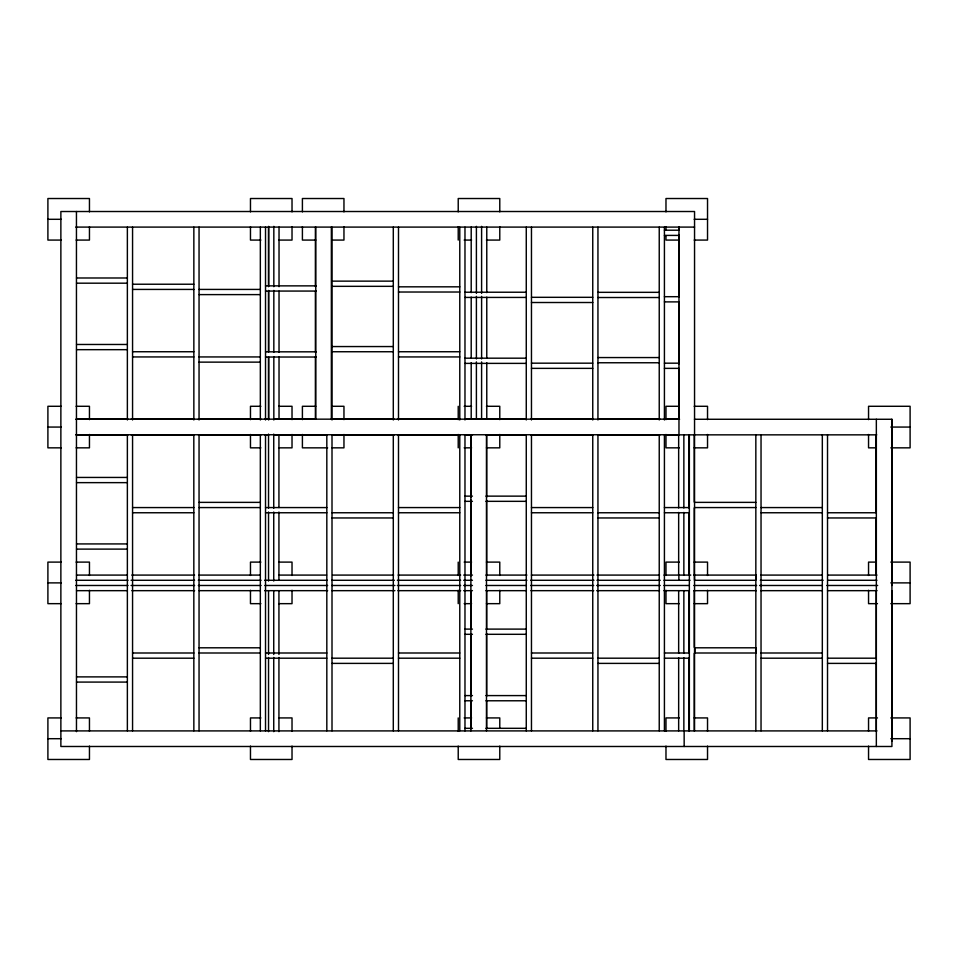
<?xml version="1.0" encoding="UTF-8"?>
<svg xmlns="http://www.w3.org/2000/svg" width="958" height="958" viewBox="0 0 958 958"><rect width="100%" height="100%" fill="white"/><g stroke="black" fill="none" stroke-linecap="round" stroke-linejoin="round"><path stroke-width="1.44" d="M47.9 219.298L61.252 219.298M694.179 219.298L707.531 219.298M75.754 227.094L694.55 227.094M664.421 230.207L679.09 230.207M664.421 235.405L679.09 235.405M61.252 240.075L47.9 240.075L47.9 198.522L89.453 198.522L89.453 211.886M76.101 240.075L89.453 240.075L89.453 226.723M260.851 240.075L250.469 240.075L250.469 226.723M278.658 240.075L292.022 240.075L292.022 226.723M315.757 240.075L302.405 240.075L302.405 226.723M332.079 240.075L343.958 240.075L343.958 226.723M464.163 240.075L471.576 240.075M486.424 240.075L499.777 240.075L499.777 226.723M679.342 240.075L665.978 240.075L665.978 235.62M694.179 240.075L707.531 240.075L707.531 198.522L665.978 198.522L665.978 211.886M76.544 277.988L127.366 277.988M332.007 281.137L393.295 281.137M76.544 283.185L127.366 283.185M132.563 284.227L193.851 284.227M265.522 285.867L316.356 285.867M332.007 286.334L393.295 286.334M398.492 286.825L459.78 286.825M132.563 289.424L193.851 289.424M199.048 289.424L260.337 289.424M265.522 291.064L316.356 291.064M398.492 292.022L459.78 292.022M464.977 292.226L526.265 292.226M597.948 292.334L659.236 292.334M199.048 294.609L260.337 294.609M664.421 296.693L679.09 296.693M464.977 297.423L526.265 297.423M531.462 297.315L592.751 297.315M597.948 297.519L659.236 297.519M664.421 301.89L679.09 301.89M531.462 302.512L592.751 302.512M76.544 344.473L127.366 344.473M332.007 346.556L393.295 346.556M76.544 349.67L127.366 349.67M132.563 351.742L193.851 351.742M265.522 351.826L316.356 351.826M332.007 351.742L393.295 351.742M398.492 351.742L459.78 351.742M132.563 356.939L193.851 356.939M199.048 356.939L260.337 356.939M265.522 357.023L316.356 357.023M398.492 356.939L459.78 356.939M597.948 357.562L659.236 357.562M464.977 358.184L526.265 358.184M199.048 362.136L260.337 362.136M597.948 362.759L659.236 362.759M531.462 363.178L592.751 363.178M664.421 363.178L679.09 363.178M464.977 363.381L526.265 363.381M531.462 368.363L592.751 368.363M664.421 368.363L679.09 368.363M61.252 406.288L47.9 406.288L47.9 447.841L61.252 447.841M76.101 406.288L89.453 406.288L89.453 419.64M260.851 406.288L250.469 406.288L250.469 419.64M278.658 406.288L292.022 406.288L292.022 419.64M315.757 406.288L302.405 406.288L302.405 419.64M332.079 406.288L343.958 406.288L343.958 419.64M464.163 406.288L471.576 406.288M486.424 406.288L499.777 406.288L499.777 419.64M679.342 406.288L665.978 406.288L665.978 419.64M694.179 406.288L707.531 406.288L707.531 419.64M464.977 418.85L526.265 418.85M76.448 419.161L678.959 419.161M75.754 419.269L128.061 419.269M131.054 419.269L193.815 419.269M198.306 419.269L261.067 419.269M264.647 419.269L268.539 419.269L268.539 356.699M273.832 419.269L316.2 419.269M331.743 419.269L394.385 419.269M397.366 419.269L459.996 419.269M530.636 419.269L593.182 419.269M597.648 419.269L660.194 419.269M664.66 419.269L679.557 419.269M694.442 419.269L891.922 419.269L891.922 746.486L60.869 746.486L60.869 211.514L694.55 211.514L694.55 730.834M47.9 427.064L61.252 427.064M890.808 427.064L910.1 427.064M76.448 434.752L678.959 434.752M75.754 434.848L128.061 434.848M131.054 434.848L193.815 434.848L193.851 730.834M198.306 434.848L261.067 434.848M264.647 434.848L268.539 434.848M273.737 434.848L327.349 434.848M331.827 434.848L394.385 434.848M397.354 434.848L459.912 434.848M464.379 434.848L472.45 434.848M485.91 434.848L526.265 434.848L526.265 730.906M530.6 434.848L593.086 434.848M597.553 434.848L660.038 434.848M876.738 434.848L664.421 434.848L664.421 730.834M76.101 447.841L89.453 447.841L89.453 434.477M260.851 447.841L250.469 447.841L250.469 434.477M278.658 447.841L292.022 447.841L292.022 434.477M327.636 447.841L302.405 447.841L302.405 434.477M332.079 447.841L343.958 447.841L343.958 434.477M464.163 447.841L471.576 447.841M486.424 447.841L499.777 447.841L499.777 434.477M679.342 447.841L665.978 447.841L665.978 434.477M694.179 447.841L707.531 447.841L707.531 434.477M875.971 447.841L868.547 447.841L868.547 434.477M890.808 447.841L910.1 447.841L910.1 406.288L868.547 406.288L868.547 419.64M76.544 477.443L127.366 477.443M76.544 482.64L127.366 482.64M464.977 496.136L472.45 496.136M485.91 496.136L526.265 496.136M464.977 501.333L472.45 501.333M485.91 501.333L526.265 501.333M199.048 502.375L260.337 502.375M694.55 502.375L755.838 502.375M132.563 507.572L193.851 507.572M199.048 507.572L260.337 507.572M265.522 507.572L326.822 507.572M398.492 507.572L459.78 507.572M531.462 507.572L592.751 507.572M664.421 507.572L689.353 507.572M694.55 507.572L755.838 507.572M761.035 507.572L822.323 507.572M132.563 512.758L193.851 512.758M265.522 512.758L326.822 512.758M332.007 512.758L393.295 512.758M398.492 512.758L459.78 512.758M531.462 512.758L592.751 512.758M597.948 512.758L659.236 512.758M664.421 512.758L689.353 512.758M761.035 512.758L822.323 512.758M827.52 512.758L876.366 512.758M332.007 517.955L393.295 517.955M597.948 517.955L659.236 517.955M827.52 517.955L876.366 517.955M76.544 543.928L127.366 543.928M76.544 549.114L127.366 549.114M61.252 562.106L47.9 562.106L47.9 603.66L61.252 603.66M76.101 562.106L89.453 562.106L89.453 575.459M260.851 562.106L250.469 562.106L250.469 575.459M278.658 562.106L292.022 562.106L292.022 575.459M464.163 562.106L471.576 562.106M486.424 562.106L499.777 562.106L499.777 575.459M679.342 562.106L665.978 562.106L665.978 575.459M694.179 562.106L707.531 562.106L707.531 575.459M875.971 562.106L868.547 562.106L868.547 575.459M890.808 562.106L910.1 562.106L910.1 603.66L890.808 603.66M76.472 575.087L127.294 575.087M131.785 575.087L194.57 575.087M199.048 575.087L260.36 575.087M278.934 575.087L326.594 575.087M332.558 575.087L393.642 575.087M398.109 575.087L460.678 575.087M463.66 575.087L472.45 575.087M485.91 575.087L526.912 575.087M531.379 575.087L593.948 575.087M596.93 575.087L659.499 575.087M663.966 575.087L690.778 575.087M693.76 575.087L756.317 575.087M760.784 575.087L821.856 575.087M827.808 575.087L876.965 575.087M75.754 580.285L128.061 580.285M131.054 580.285L194.57 580.285M198.306 580.285L261.067 580.285M264.647 580.285L327.349 580.285M331.827 580.285L394.385 580.285M397.354 580.285L460.678 580.285M463.66 580.285L472.45 580.285M485.91 580.285L526.912 580.285M530.648 580.285L593.948 580.285M596.93 580.285L660.23 580.285M663.966 580.285L690.035 580.285M760.317 580.285L823.114 580.285M827.604 580.285L876.941 580.285M47.9 582.883L61.252 582.883M890.808 582.883L910.1 582.883M75.754 585.482L128.061 585.482M131.054 585.482L194.618 585.482M198.306 585.482L261.067 585.482M264.875 585.482L327.648 585.482M331.827 585.482L394.912 585.482M397.354 585.482L460.666 585.482M463.66 585.482L472.45 585.482M485.91 585.482L526.433 585.482M530.648 585.482L593.697 585.482M596.69 585.482L660.23 585.482M663.942 585.482L689.353 585.482M693.843 585.482L756.604 585.482M759.598 585.482L822.359 585.482M826.85 585.482L877.66 585.482M76.544 590.667L127.366 590.667M131.845 590.667L194.618 590.667M199.108 590.667L260.384 590.667M264.647 590.667L327.648 590.667M332.007 590.667L394.912 590.667M397.893 590.667L460.666 590.667M463.66 590.667L472.45 590.667M485.91 590.667L526.433 590.667M530.924 590.667L593.697 590.667M596.69 590.667L659.463 590.667M663.942 590.667L689.353 590.667M693.82 590.667L756.377 590.667M760.844 590.667L821.916 590.667M827.52 590.667L877.025 590.667M76.101 603.66L89.453 603.66L89.453 590.296M260.851 603.66L250.469 603.66L250.469 590.296M278.658 603.66L292.022 603.66L292.022 590.296M464.163 603.66L471.576 603.66M486.424 603.66L499.777 603.66L499.777 590.296M679.342 603.66L665.978 603.66L665.978 590.296M694.179 603.66L707.531 603.66L707.531 590.296M877.456 603.66L868.547 603.66L868.547 590.296M464.977 629.107L472.45 629.107M485.91 629.107L526.265 629.107M464.977 634.304L472.45 634.304M485.91 634.304L526.265 634.304M199.048 647.8L260.337 647.8M132.563 652.997L193.851 652.997M199.048 652.997L260.337 652.997M265.522 652.997L326.822 652.997M398.492 652.997L459.78 652.997M531.462 652.997L592.751 652.997M664.421 652.997L689.353 652.997M761.035 652.997L822.323 652.997M132.563 658.194L193.851 658.194M265.522 658.194L326.822 658.194M332.007 658.194L393.295 658.194M398.492 658.194L459.78 658.194M531.462 658.194L592.751 658.194M597.948 658.194L659.236 658.194M664.421 658.194L689.353 658.194M761.035 658.194L822.323 658.194M827.52 658.194L876.366 658.194M332.007 663.391L393.295 663.391M597.948 663.391L659.236 663.391M827.52 663.391L876.366 663.391M76.544 676.887L127.366 676.887M76.544 682.084L127.366 682.084M464.977 695.592L472.45 695.592M485.91 695.592L526.265 695.592M464.977 700.777L472.45 700.777M485.91 700.777L526.265 700.777M61.252 717.925L47.9 717.925L47.9 759.478L89.453 759.478L89.453 746.114M76.101 717.925L89.453 717.925L89.453 731.277M260.851 717.925L250.469 717.925L250.469 731.277M278.658 717.925L292.022 717.925L292.022 731.277M464.163 717.925L471.576 717.925M486.424 717.925L499.777 717.925L499.777 728.308M679.342 717.925L665.978 717.925L665.978 731.277M694.179 717.925L707.531 717.925L707.531 731.277M877.456 717.925L868.547 717.925L868.547 731.277M890.808 717.925L910.1 717.925L910.1 759.478L868.547 759.478L868.547 746.114M464.977 728.308L472.45 728.308M485.91 728.308L526.265 728.308M60.869 730.906L876.965 730.906M47.9 738.702L61.252 738.702M890.808 738.702L910.1 738.702M891.814 419.269L891.814 585.482M891.814 590.667L891.814 741.3M876.342 419.269L876.342 746.486M876.235 590.667L876.235 659.296M876.235 662.277L876.235 730.906M876.031 434.848L876.031 512.434M876.031 518.398L876.031 575.087M827.52 434.92L827.52 730.834M822.323 434.92L822.323 730.834M761.035 434.92L761.035 730.834M755.838 434.92L755.838 730.834M755.73 575.087L755.73 580.285L694.442 580.285L694.442 575.087M707.531 746.114L707.531 759.478L665.978 759.478L665.978 746.114M694.239 434.848L694.239 501.992M694.239 507.956L694.239 575.087M694.239 590.667L694.239 647.357M694.239 653.332L694.239 730.906M689.353 434.908L689.353 730.834M689.041 434.848L689.041 507.956M689.041 512.434L689.041 575.087M689.041 590.667L689.041 653.332M689.041 657.811L689.041 730.906M684.144 730.906L684.168 746.486M683.856 434.848L683.856 507.956M683.856 512.434L683.856 575.087M683.856 590.667L683.856 653.332M683.856 657.811L683.856 730.906M678.971 227.094L678.971 434.848M678.743 227.094L678.743 230.076M678.743 234.542L678.743 297.112M678.743 301.578L678.743 364.148M678.743 368.614L678.743 419.269M678.863 575.087L678.863 580.285M678.659 434.848L678.659 507.956M678.659 512.434L678.659 575.087M678.659 590.667L678.659 653.332M678.659 657.811L678.659 730.906M665.978 226.723L665.978 229.692M664.421 227.166L664.421 419.963M659.236 227.166L659.236 419.963M659.236 434.908L659.236 730.834M597.948 227.166L597.948 419.963M597.948 434.908L597.948 730.834M592.751 227.166L592.751 419.963M592.751 434.908L592.751 730.834M531.462 227.166L531.462 419.963M531.462 434.908L531.462 730.834M526.265 227.166L526.265 419.963M499.777 211.886L499.777 198.522L458.223 198.522L458.223 211.886M499.777 746.114L499.777 759.478L458.223 759.478L458.223 746.114M486.772 227.094L486.772 292.645M486.772 297.112L486.772 358.184M486.772 362.663L486.772 419.269M486.688 434.848L486.688 497.178M486.688 500.148L486.688 575.83M486.688 590.667L486.688 629.25M486.688 633.705L486.688 696.035M486.688 700.49L486.688 728.679M486.484 434.752L486.484 730.906M481.599 226.363L481.599 293.387M481.599 296.369L481.599 358.927M481.599 361.908L481.587 419.269M476.401 226.363L476.401 293.387M476.401 296.369L476.401 358.927M476.401 361.908L476.401 419.269M471.204 227.094L471.204 292.645M471.204 297.112L471.204 358.184M471.204 362.663L471.204 419.269M471.108 434.848L471.108 497.178M471.108 500.148L471.108 575.83M471.108 590.667L471.108 629.25M471.108 633.705L471.108 696.035M471.108 700.49L471.108 728.679M470.893 434.752L470.893 730.906M464.977 227.166L464.977 419.963M464.977 434.908L464.977 730.906M459.78 227.166L459.78 419.963M459.78 434.908L459.78 730.834M458.223 226.723L458.223 240.075M458.223 406.288L458.223 419.64M458.223 434.477L458.223 447.841M458.223 562.106L458.223 575.459M458.223 590.296L458.223 603.66M458.223 717.925L458.223 731.277M398.492 227.166L398.492 419.963M398.492 434.908L398.492 730.834M393.295 227.166L393.295 419.963M393.295 434.908L393.295 730.834M343.958 211.886L343.958 198.522L302.405 198.522L302.405 211.886M332.007 227.166L332.007 419.963M332.007 434.908L332.007 730.834M331.36 227.094L331.36 419.161M326.822 434.908L326.822 730.834M315.769 227.094L315.769 419.161M315.386 227.094L315.386 286.682M315.386 291.148L315.386 352.233M315.386 356.699L315.386 419.269M292.022 211.886L292.022 198.522L250.469 198.522L250.469 211.886M292.022 746.114L292.022 759.478L250.469 759.478L250.469 746.114M279.029 227.094L279.029 286.682M279.029 291.148L279.029 352.233M279.029 356.699L279.029 419.269M278.934 434.848L278.934 507.572M278.934 512.015L278.934 580.285M278.934 590.667L278.934 654.482M278.934 657.451L278.934 731.649M273.832 226.363L273.832 286.682M273.832 290.418L273.832 352.233M273.832 356.699L273.832 419.999M273.737 434.106L273.737 508.315M273.737 512.015L273.737 581.027M273.737 590.667L273.737 654.482M273.737 657.451L273.737 731.649M268.647 226.363L268.647 285.939M268.647 290.418L268.647 351.478M268.647 357.442L268.647 419.999M268.539 227.094L268.539 286.682M268.539 291.148L268.539 352.233M268.539 434.106L268.539 508.315M268.539 512.015L268.539 581.027M268.539 590.667L268.539 654.482M268.539 657.451L268.539 731.649M265.522 227.166L265.522 419.963M265.522 434.908L265.522 730.834M260.337 227.166L260.337 419.963M260.337 434.908L260.337 730.834M199.048 227.166L199.048 419.963M199.048 434.908L199.048 730.834M193.851 227.166L193.851 419.963M132.563 227.166L132.563 419.963M132.563 434.908L132.563 730.834M127.366 227.166L127.366 419.963M127.366 434.908L127.366 730.834M76.448 211.514L76.472 731.649M756.245 647.8L694.957 647.8L694.957 652.997L756.245 652.997L756.245 647.8"/></g></svg>
